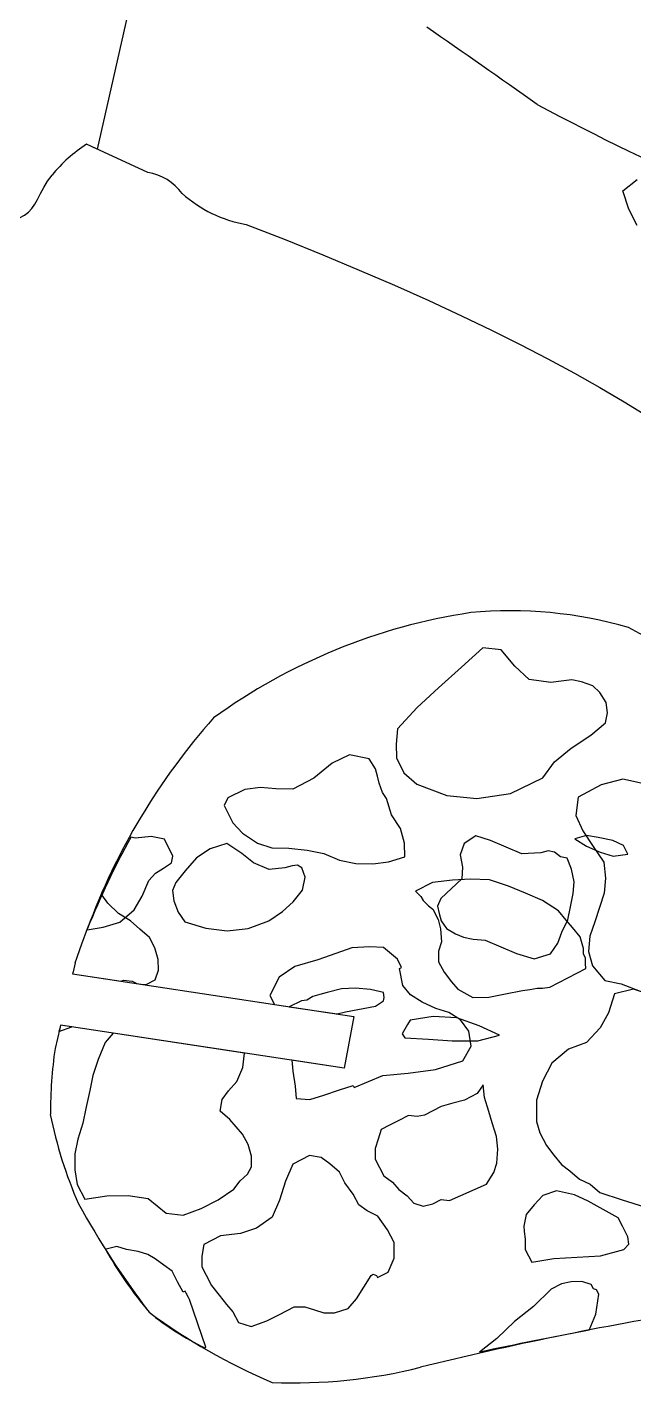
# Model space of a CAD drawing. Extents: x 1.3 to 15.6, y 3.2 to 7.5.
# Drawn here: x 10.701 to 11.809, y 3.258 to 5.737 of the extents above; entities that cross this region are included whole.
import ezdxf

# ---------------------------------------------------------------- set-up
doc = ezdxf.new("R2010")
doc.units = 0
doc.header["$MEASUREMENT"] = 0

msp = doc.modelspace()

# ---------------------------------------------------------------- linework, layer by layer
at = {"color": 7, "linetype": 'Continuous'}
for p, q in [((10.9248, 5.9403), (10.8286, 5.514)), ((10.8286, 5.514), (10.8095, 5.5228)), ((10.9214, 5.4715), (10.8095, 5.5228)), ((11.7892, 5.4374), (11.8156, 5.4583)), ((11.7999, 5.4042), (11.7892, 5.4374)), ((11.8157, 5.3744), (11.7999, 5.4042)), ((11.5333, 4.6023), (11.4946, 4.5667)), ((11.5668, 4.5985), (11.5333, 4.6023)), ((11.5917, 4.5683), (11.5668, 4.5985)), ((11.4946, 4.5667), (11.4524, 4.5287)), ((11.6179, 4.5441), (11.5917, 4.5683)), ((11.6574, 4.539), (11.6179, 4.5441)), ((11.6766, 4.5413), (11.6574, 4.539)), ((11.6958, 4.5435), (11.6766, 4.5413)), ((11.7137, 4.5398), (11.6958, 4.5435)), ((11.7341, 4.5324), (11.7137, 4.5398)), ((11.4524, 4.5287), (11.4137, 4.493)), ((11.7472, 4.5203), (11.7341, 4.5324)), ((11.759, 4.5023), (11.7472, 4.5203)), ((11.4137, 4.493), (11.3775, 4.4538)), ((11.7612, 4.4831), (11.759, 4.5023)), ((11.731, 4.4426), (11.7575, 4.4651)), ((11.7575, 4.4651), (11.7612, 4.4831)), ((11.3775, 4.4538), (11.3748, 4.4262)), ((11.6948, 4.4189), (11.731, 4.4426)), ((11.3748, 4.4262), (11.3758, 4.401)), ((11.6646, 4.3939), (11.6948, 4.4189)), ((11.2583, 4.3912), (11.2245, 4.3639)), ((11.2896, 4.4065), (11.2583, 4.3912)), ((11.3255, 4.399), (11.2896, 4.4065)), ((11.3373, 4.381), (11.3255, 4.399)), ((11.3758, 4.401), (11.3888, 4.3734)), ((11.6428, 4.3642), (11.6646, 4.3939)), ((11.2245, 4.3639), (11.186, 4.3438)), ((11.3408, 4.3677), (11.3373, 4.381)), ((11.3443, 4.3545), (11.3408, 4.3677)), ((11.3888, 4.3734), (11.4126, 4.3528)), ((11.5839, 4.3359), (11.6428, 4.3642)), ((11.0985, 4.3433), (11.0672, 4.328)), ((11.1273, 4.3467), (11.0985, 4.3433)), ((11.1549, 4.344), (11.1273, 4.3467)), ((11.186, 4.3438), (11.1549, 4.344)), ((11.3502, 4.3377), (11.3443, 4.3545)), ((11.4126, 4.3528), (11.4676, 4.332)), ((11.7494, 4.3513), (11.7073, 4.3289)), ((11.789, 4.3618), (11.7494, 4.3513)), ((11.8309, 4.3531), (11.789, 4.3618)), ((11.0672, 4.328), (11.0611, 4.3136)), ((11.0611, 4.3136), (11.0765, 4.2823)), ((11.3573, 4.3269), (11.3502, 4.3377)), ((11.3666, 4.2968), (11.3573, 4.3269)), ((11.4676, 4.332), (11.5227, 4.3268)), ((11.5227, 4.3268), (11.5839, 4.3359)), ((11.7073, 4.3289), (11.7034, 4.2954)), ((11.3832, 4.2715), (11.3666, 4.2968)), ((11.7034, 4.2954), (11.7164, 4.2677)), ((11.0765, 4.2823), (11.0943, 4.263)), ((11.3902, 4.2451), (11.3832, 4.2715)), ((11.7164, 4.2677), (11.7353, 4.2388)), ((10.8988, 4.2538), (10.89, 4.2556)), ((10.9276, 4.2572), (10.8988, 4.2538)), ((10.9516, 4.2522), (10.9276, 4.2572)), ((10.9669, 4.2209), (10.9516, 4.2522)), ((11.0654, 4.2441), (11.0353, 4.2347)), ((11.0928, 4.2259), (11.0654, 4.2441)), ((11.0943, 4.263), (11.1217, 4.2448)), ((11.1217, 4.2448), (11.148, 4.2362)), ((11.3912, 4.2199), (11.3902, 4.2451)), ((11.4993, 4.2442), (11.4919, 4.2239)), ((11.5209, 4.2585), (11.4993, 4.2442)), ((11.5472, 4.2499), (11.5209, 4.2585)), ((11.5759, 4.2376), (11.5472, 4.2499)), ((11.7226, 4.259), (11.7014, 4.253)), ((11.7014, 4.253), (11.7228, 4.2397)), ((11.7439, 4.2554), (11.7226, 4.259)), ((11.7228, 4.2397), (11.748, 4.2284)), ((11.771, 4.2499), (11.7439, 4.2554)), ((11.7904, 4.2404), (11.771, 4.2499)), ((11.7983, 4.2251), (11.7904, 4.2404)), ((10.9644, 4.2089), (10.9669, 4.2209)), ((11.01, 4.2181), (10.9895, 4.1943)), ((11.0353, 4.2347), (11.01, 4.2181)), ((11.1142, 4.2089), (11.0928, 4.2259)), ((11.148, 4.2362), (11.1792, 4.236)), ((11.1792, 4.236), (11.2127, 4.2321)), ((11.2127, 4.2321), (11.2426, 4.2259)), ((11.2426, 4.2259), (11.2713, 4.2137)), ((11.3612, 4.2106), (11.3912, 4.2199)), ((11.4919, 4.2239), (11.4965, 4.2011)), ((11.6046, 4.2254), (11.5759, 4.2376)), ((11.6394, 4.2275), (11.6046, 4.2254)), ((11.6526, 4.231), (11.6394, 4.2275)), ((11.6645, 4.2285), (11.6526, 4.231)), ((11.6753, 4.2201), (11.6645, 4.2285)), ((11.6872, 4.2176), (11.6753, 4.2201)), ((11.6954, 4.1971), (11.6872, 4.2176)), ((11.7353, 4.2388), (11.7543, 4.2099)), ((11.748, 4.2284), (11.7713, 4.2209)), ((11.7713, 4.2209), (11.7983, 4.2251)), ((10.9234, 4.1769), (10.9355, 4.19)), ((10.9355, 4.19), (10.95, 4.1994)), ((10.95, 4.1994), (10.9644, 4.2089)), ((10.9895, 4.1943), (10.9725, 4.1729)), ((11.1429, 4.1967), (11.1142, 4.2089)), ((11.1717, 4.2001), (11.1429, 4.1967)), ((11.1849, 4.2036), (11.1717, 4.2001)), ((11.1945, 4.2047), (11.1849, 4.2036)), ((11.2029, 4.1998), (11.1945, 4.2047)), ((11.2087, 4.183), (11.2029, 4.1998)), ((11.2713, 4.2137), (11.3012, 4.2075)), ((11.3012, 4.2075), (11.3324, 4.2072)), ((11.3324, 4.2072), (11.3612, 4.2106)), ((11.4965, 4.2011), (11.4951, 4.1795)), ((11.7001, 4.1743), (11.6954, 4.1971)), ((11.7543, 4.2099), (11.7576, 4.1811)), ((10.9112, 4.1482), (10.9234, 4.1769)), ((10.9725, 4.1729), (10.9664, 4.1586)), ((11.2037, 4.1591), (11.2087, 4.183)), ((11.4413, 4.1728), (11.4106, 4.157)), ((11.478, 4.1771), (11.4413, 4.1728)), ((11.4951, 4.1795), (11.4565, 4.1439)), ((11.5108, 4.1794), (11.478, 4.1771)), ((11.5456, 4.1778), (11.5108, 4.1794)), ((11.5806, 4.1666), (11.5456, 4.1778)), ((11.6116, 4.1534), (11.5806, 4.1666)), ((11.6987, 4.1528), (11.7001, 4.1743)), ((11.7576, 4.1811), (11.755, 4.1535)), ((10.8484, 4.1354), (10.8373, 4.1503)), ((10.8966, 4.1232), (10.9112, 4.1482)), ((10.9664, 4.1586), (10.9687, 4.1394)), ((11.1868, 4.1376), (11.2037, 4.1591)), ((11.4106, 4.157), (11.4204, 4.1475)), ((11.4204, 4.1475), (11.4243, 4.1398)), ((11.4565, 4.1439), (11.4504, 4.1296)), ((11.6427, 4.1402), (11.6116, 4.1534)), ((11.6719, 4.1212), (11.6427, 4.1402)), ((11.6937, 4.1288), (11.6987, 4.1528)), ((11.755, 4.1535), (11.7464, 4.1272)), ((10.8679, 4.1163), (10.8484, 4.1354)), ((10.8894, 4.103), (10.8679, 4.1163)), ((10.8701, 4.1006), (10.8966, 4.1232)), ((10.9687, 4.1394), (10.9769, 4.1189)), ((10.9769, 4.1189), (10.9887, 4.1009)), ((11.1422, 4.1032), (11.1675, 4.1198)), ((11.1675, 4.1198), (11.1868, 4.1376)), ((11.4243, 4.1398), (11.4341, 4.1302)), ((11.4341, 4.1302), (11.4419, 4.1245)), ((11.4419, 4.1245), (11.4517, 4.1053)), ((11.4504, 4.1296), (11.4539, 4.1163)), ((11.4539, 4.1163), (11.4574, 4.1031)), ((11.6856, 4.104), (11.6719, 4.1212)), ((11.6887, 4.1049), (11.6937, 4.1288)), ((11.7464, 4.1272), (11.7378, 4.1009)), ((10.8102, 4.0866), (10.84, 4.0912)), ((10.84, 4.0912), (10.8701, 4.1006)), ((10.9069, 4.0877), (10.8894, 4.103)), ((10.9887, 4.1009), (11.027, 4.0898)), ((11.1049, 4.0891), (11.1422, 4.1032)), ((11.4517, 4.1053), (11.4558, 4.088)), ((11.4574, 4.1031), (11.4669, 4.0887)), ((11.6778, 4.0822), (11.6887, 4.1049)), ((11.6974, 4.0906), (11.6856, 4.104)), ((11.7111, 4.0734), (11.6974, 4.0906)), ((11.7378, 4.1009), (11.7292, 4.0746)), ((10.8112, 4.0891), (10.8102, 4.0866)), ((10.9245, 4.0725), (10.9069, 4.0877)), ((10.9343, 4.0533), (10.9245, 4.0725)), ((11.027, 4.0898), (11.0665, 4.0847)), ((11.0665, 4.0847), (11.1049, 4.0891)), ((11.4558, 4.088), (11.458, 4.0648)), ((11.4669, 4.0887), (11.4836, 4.079)), ((11.4836, 4.079), (11.4979, 4.0729)), ((11.4979, 4.0729), (11.5158, 4.0691)), ((11.5158, 4.0691), (11.5374, 4.0677)), ((11.5374, 4.0677), (11.5661, 4.0555)), ((11.6704, 4.0619), (11.6778, 4.0822)), ((11.7171, 4.0522), (11.7111, 4.0734)), ((11.7292, 4.0746), (11.7266, 4.0471)), ((10.9404, 4.0321), (10.9343, 4.0533)), ((11.2649, 4.0433), (11.2322, 4.0314)), ((11.2938, 4.0533), (11.2649, 4.0433)), ((11.3267, 4.0556), (11.2938, 4.0533)), ((11.3518, 4.054), (11.3267, 4.0556)), ((11.3772, 4.033), (11.3518, 4.054)), ((11.458, 4.0648), (11.4524, 4.0473)), ((11.4524, 4.0473), (11.4526, 4.028)), ((11.5661, 4.0555), (11.5948, 4.0433)), ((11.5948, 4.0433), (11.627, 4.0335)), ((11.627, 4.0335), (11.6571, 4.0428)), ((11.6571, 4.0428), (11.6704, 4.0619)), ((11.7172, 4.0425), (11.7171, 4.0522)), ((11.7212, 4.0348), (11.7172, 4.0425)), ((11.7266, 4.0471), (11.7336, 4.0206)), ((10.7873, 4.0207), (10.7848, 4.0098)), ((10.7873, 4.0207), (10.7848, 4.0098)), ((10.7886, 4.0262), (10.7873, 4.0207)), ((10.7886, 4.0262), (10.7873, 4.0207)), ((10.9406, 4.0127), (10.9404, 4.0321)), ((11.1898, 4.0193), (11.1611, 3.9997)), ((11.2322, 4.0314), (11.1898, 4.0193)), ((11.3851, 4.0176), (11.3772, 4.033)), ((11.3812, 4.0156), (11.3851, 4.0176)), ((11.4526, 4.028), (11.4625, 4.0088)), ((11.7213, 4.0251), (11.7212, 4.0348)), ((11.7214, 4.0155), (11.7213, 4.0251)), ((11.7336, 4.0206), (11.7562, 3.9941)), ((10.7848, 4.0098), (10.7838, 4.0058)), ((10.7848, 4.0098), (10.7838, 4.0058)), ((10.7838, 4.0058), (10.8726, 3.9924)), ((10.7838, 4.0058), (11.298, 3.928)), ((10.8726, 3.9924), (10.877, 3.9946)), ((10.877, 3.9946), (10.8925, 3.9929)), ((10.8925, 3.9929), (10.9012, 3.9881)), ((10.9196, 3.9874), (10.935, 3.9953)), ((10.935, 3.9953), (10.9406, 4.0127)), ((11.1611, 3.9997), (11.144, 3.9666)), ((11.3873, 3.9848), (11.3812, 4.0156)), ((11.4625, 4.0088), (11.4762, 3.9915)), ((11.4762, 3.9915), (11.4879, 3.9781)), ((11.656, 3.9819), (11.7214, 4.0155)), ((11.7562, 3.9941), (11.7861, 3.9879)), ((10.9012, 3.9881), (10.9127, 3.9863)), ((10.9127, 3.9863), (10.9196, 3.9874)), ((11.144, 3.9666), (11.1526, 3.95)), ((11.2358, 3.9683), (11.2226, 3.9648)), ((11.249, 3.9717), (11.2358, 3.9683)), ((11.2754, 3.9787), (11.249, 3.9717)), ((11.3006, 3.9797), (11.2754, 3.9787)), ((11.3281, 3.9771), (11.3006, 3.9797)), ((11.3521, 3.9721), (11.3281, 3.9771)), ((11.3532, 3.9625), (11.3521, 3.9721)), ((11.4011, 3.9675), (11.3873, 3.9848)), ((11.4225, 3.9542), (11.4011, 3.9675)), ((11.4879, 3.9781), (11.5151, 3.963)), ((11.5441, 3.9633), (11.575, 3.9694)), ((11.575, 3.9694), (11.6058, 3.9756)), ((11.6058, 3.9756), (11.6193, 3.9776)), ((11.6193, 3.9776), (11.6329, 3.9797)), ((11.6329, 3.9797), (11.6425, 3.9798)), ((11.6425, 3.9798), (11.656, 3.9819)), ((11.7741, 3.9697), (11.7628, 3.9348)), ((11.8088, 3.9778), (11.7741, 3.9697)), ((11.7861, 3.9879), (11.8207, 3.9744)), ((11.8378, 3.9684), (11.8088, 3.9778)), ((11.1526, 3.95), (11.298, 3.928)), ((11.2021, 3.9565), (11.1795, 3.9459)), ((11.1795, 3.9459), (11.267, 3.9327)), ((11.2117, 3.9577), (11.2021, 3.9565)), ((11.2226, 3.9648), (11.2117, 3.9577)), ((11.2823, 3.9367), (11.3375, 3.9471)), ((11.3375, 3.9471), (11.3447, 3.9518)), ((11.3447, 3.9518), (11.352, 3.9565)), ((11.352, 3.9565), (11.3532, 3.9625)), ((11.4477, 3.9429), (11.4225, 3.9542)), ((11.471, 3.9354), (11.4477, 3.9429)), ((11.5151, 3.963), (11.5441, 3.9633)), ((11.267, 3.9327), (11.2823, 3.9367)), ((11.298, 3.928), (11.2802, 3.8337)), ((11.298, 3.928), (11.2802, 3.8337)), ((11.4008, 3.9214), (11.396, 3.9131)), ((11.4428, 3.9283), (11.4008, 3.9214)), ((11.4859, 3.9255), (11.4428, 3.9283)), ((11.4924, 3.9221), (11.471, 3.9354)), ((11.5266, 3.9108), (11.4859, 3.9255)), ((11.5081, 3.9011), (11.4924, 3.9221)), ((11.7628, 3.9348), (11.7477, 3.9075)), ((10.7603, 3.9059), (10.7518, 3.8697)), ((10.759, 3.9003), (10.7822, 3.909)), ((10.7603, 3.9059), (10.759, 3.9003)), ((10.7618, 3.9121), (10.7603, 3.9059)), ((10.7618, 3.9121), (10.7603, 3.9059)), ((10.7822, 3.909), (10.7618, 3.9121)), ((11.2802, 3.8337), (10.7618, 3.9121)), ((10.8578, 3.8976), (10.8435, 3.8803)), ((11.0982, 3.8612), (10.8578, 3.8976)), ((11.3911, 3.9047), (11.3862, 3.8963)), ((11.3862, 3.8963), (11.391, 3.8891)), ((11.396, 3.9131), (11.3911, 3.9047)), ((11.5123, 3.874), (11.5081, 3.9011)), ((11.524, 3.8833), (11.5636, 3.8937)), ((11.5636, 3.8937), (11.5266, 3.9108)), ((11.7477, 3.9075), (11.7228, 3.8802)), ((10.8435, 3.8803), (10.8303, 3.8492)), ((11.391, 3.8891), (11.4341, 3.8864)), ((11.4341, 3.8864), (11.4772, 3.8836)), ((11.4772, 3.8836), (11.524, 3.8833)), ((11.4971, 3.8468), (11.5123, 3.874)), ((11.6901, 3.8683), (11.6595, 3.8428)), ((11.7228, 3.8802), (11.6901, 3.8683)), ((10.8303, 3.8492), (10.8209, 3.8201)), ((11.0952, 3.8347), (11.0982, 3.8612)), ((11.1842, 3.8482), (11.1861, 3.828)), ((11.2802, 3.8337), (11.1842, 3.8482)), ((11.447, 3.8308), (11.4971, 3.8468)), ((11.6595, 3.8428), (11.6424, 3.8098)), ((10.8209, 3.8201), (10.8154, 3.793)), ((11.0839, 3.8094), (11.0952, 3.8347)), ((11.1861, 3.828), (11.1903, 3.8009)), ((11.2986, 3.7983), (11.3505, 3.8201)), ((11.3505, 3.8201), (11.3968, 3.8245)), ((11.3968, 3.8245), (11.447, 3.8308)), ((10.8154, 3.793), (10.8081, 3.76)), ((11.0686, 3.7919), (11.0839, 3.8094)), ((11.1903, 3.8009), (11.1925, 3.7778)), ((11.2427, 3.7841), (11.2715, 3.7941)), ((11.2715, 3.7941), (11.2966, 3.8021)), ((11.2966, 3.8021), (11.2986, 3.7983)), ((11.5343, 3.8028), (11.5229, 3.7872)), ((11.5365, 3.7796), (11.5343, 3.8028)), ((11.6424, 3.8098), (11.6312, 3.7748)), ((11.0536, 3.755), (11.0572, 3.7763)), ((11.0572, 3.7763), (11.0686, 3.7919)), ((11.1925, 3.7778), (11.2176, 3.7761)), ((11.2176, 3.7761), (11.2427, 3.7841)), ((11.4786, 3.7693), (11.4574, 3.7633)), ((11.4998, 3.7753), (11.4786, 3.7693)), ((11.5229, 3.7872), (11.4998, 3.7753)), ((11.5445, 3.7546), (11.5365, 3.7796)), ((11.6312, 3.7748), (11.6317, 3.7362)), ((10.8081, 3.76), (10.8026, 3.7329)), ((11.0711, 3.7397), (11.0536, 3.755)), ((11.3977, 3.7472), (11.3785, 3.7373)), ((11.4132, 3.7454), (11.3977, 3.7472)), ((11.4267, 3.7475), (11.4132, 3.7454)), ((11.442, 3.7554), (11.4267, 3.7475)), ((11.4574, 3.7633), (11.442, 3.7554)), ((11.5505, 3.7334), (11.5445, 3.7546)), ((10.8026, 3.7329), (10.7932, 3.7038)), ((11.0829, 3.7263), (11.0711, 3.7397)), ((11.0946, 3.7129), (11.0829, 3.7263)), ((11.3477, 3.7215), (11.3421, 3.704)), ((11.3631, 3.7294), (11.3477, 3.7215)), ((11.3785, 3.7373), (11.3631, 3.7294)), ((11.5585, 3.7083), (11.5505, 3.7334)), ((11.6317, 3.7362), (11.6377, 3.715)), ((10.7932, 3.7038), (10.7877, 3.6767)), ((11.1045, 3.6937), (11.0946, 3.7129)), ((11.1105, 3.6725), (11.1045, 3.6937)), ((11.3421, 3.704), (11.3365, 3.6866)), ((11.5607, 3.6852), (11.5585, 3.7083)), ((11.6377, 3.715), (11.6495, 3.6919)), ((10.7877, 3.6767), (10.788, 3.6477)), ((11.1107, 3.6532), (11.1105, 3.6725)), ((11.2168, 3.6737), (11.1861, 3.6579)), ((11.2381, 3.67), (11.2168, 3.6737)), ((11.2537, 3.6586), (11.2381, 3.67)), ((11.3365, 3.6866), (11.3367, 3.6673)), ((11.559, 3.66), (11.5607, 3.6852)), ((11.6495, 3.6919), (11.6633, 3.6747)), ((11.6633, 3.6747), (11.677, 3.6574)), ((10.788, 3.6477), (10.7922, 3.6207)), ((11.1032, 3.6396), (11.1107, 3.6532)), ((11.1861, 3.6579), (11.1729, 3.6268)), ((11.2713, 3.6433), (11.2537, 3.6586)), ((11.3367, 3.6673), (11.3446, 3.6519)), ((11.3446, 3.6519), (11.3525, 3.6365)), ((11.5534, 3.6426), (11.559, 3.66)), ((11.677, 3.6574), (11.6926, 3.646)), ((11.6926, 3.646), (11.7101, 3.6308)), ((10.7922, 3.6207), (10.806, 3.5938)), ((11.0783, 3.6122), (11.0898, 3.6278)), ((11.0898, 3.6278), (11.1032, 3.6396)), ((11.1729, 3.6268), (11.1617, 3.5919)), ((11.2811, 3.6241), (11.2713, 3.6433)), ((11.2968, 3.603), (11.2811, 3.6241)), ((11.3525, 3.6365), (11.3681, 3.6251)), ((11.3681, 3.6251), (11.3798, 3.6117)), ((11.4728, 3.5914), (11.5401, 3.6212)), ((11.5401, 3.6212), (11.5534, 3.6426)), ((11.7101, 3.6308), (11.7295, 3.6213)), ((11.7295, 3.6213), (11.7471, 3.606)), ((10.806, 3.5938), (10.8465, 3.6)), ((10.8465, 3.6), (10.8852, 3.6005)), ((10.8852, 3.6005), (10.922, 3.5951)), ((10.922, 3.5951), (10.9551, 3.5684)), ((11.0496, 3.5926), (11.0783, 3.6122)), ((11.3067, 3.5838), (11.2968, 3.603)), ((11.3798, 3.6117), (11.3954, 3.6003)), ((11.3954, 3.6003), (11.4072, 3.5869)), ((11.6428, 3.601), (11.6275, 3.5835)), ((11.6678, 3.609), (11.6428, 3.601)), ((11.7008, 3.6017), (11.6678, 3.609)), ((11.726, 3.5903), (11.7008, 3.6017)), ((11.7471, 3.606), (11.7878, 3.593)), ((10.9861, 3.5648), (11.0188, 3.5768)), ((11.0188, 3.5768), (11.0496, 3.5926)), ((11.1617, 3.5919), (11.1485, 3.5608)), ((11.3223, 3.5724), (11.3067, 3.5838)), ((11.3417, 3.5629), (11.3223, 3.5724)), ((11.4072, 3.5869), (11.4246, 3.5812)), ((11.4246, 3.5812), (11.442, 3.5853)), ((11.442, 3.5853), (11.4573, 3.5932)), ((11.4573, 3.5932), (11.4728, 3.5914)), ((11.6275, 3.5835), (11.6123, 3.5659)), ((11.7532, 3.5752), (11.726, 3.5903)), ((11.7805, 3.56), (11.7532, 3.5752)), ((11.7878, 3.593), (11.8286, 3.5799)), ((10.9551, 3.5684), (10.9861, 3.5648)), ((11.1485, 3.5608), (11.1197, 3.5412)), ((11.3594, 3.538), (11.3417, 3.5629)), ((11.6123, 3.5659), (11.6086, 3.5446)), ((11.7884, 3.5446), (11.7805, 3.56)), ((11.0541, 3.5269), (11.0234, 3.5111)), ((11.0908, 3.5312), (11.0541, 3.5269)), ((11.1197, 3.5412), (11.0908, 3.5312)), ((11.3712, 3.515), (11.3594, 3.538)), ((11.6086, 3.5446), (11.6087, 3.5349)), ((11.6087, 3.5349), (11.6108, 3.5214)), ((11.6108, 3.5214), (11.6109, 3.5118)), ((11.7982, 3.5254), (11.7884, 3.5446)), ((11.8003, 3.5119), (11.7982, 3.5254)), ((10.8476, 3.5034), (10.8438, 3.5025)), ((10.8649, 3.5075), (10.8476, 3.5034)), ((10.8824, 3.5019), (10.8649, 3.5075)), ((10.9037, 3.4982), (10.8824, 3.5019)), ((10.9212, 3.4926), (10.9037, 3.4982)), ((11.0234, 3.5111), (11.0198, 3.4898)), ((11.3715, 3.486), (11.3712, 3.515)), ((11.6109, 3.5118), (11.611, 3.5021)), ((11.611, 3.5021), (11.6229, 3.479)), ((11.7484, 3.4901), (11.7908, 3.5021)), ((11.7908, 3.5021), (11.8003, 3.5119)), ((10.9348, 3.485), (10.9212, 3.4926)), ((10.9504, 3.4736), (10.9348, 3.485)), ((10.9659, 3.4622), (10.9504, 3.4736)), ((11.0198, 3.4898), (11.02, 3.4705)), ((11.02, 3.4705), (11.0279, 3.4551)), ((11.3602, 3.4607), (11.3715, 3.486)), ((11.6229, 3.479), (11.6634, 3.4853)), ((11.6634, 3.4853), (11.7059, 3.4877)), ((11.7059, 3.4877), (11.7484, 3.4901)), ((10.9758, 3.443), (10.9659, 3.4622)), ((11.0279, 3.4551), (11.0377, 3.4359)), ((11.3161, 3.4332), (11.3294, 3.4546)), ((11.3294, 3.4546), (11.3332, 3.4566)), ((11.3332, 3.4566), (11.339, 3.4547)), ((11.339, 3.4547), (11.341, 3.4508)), ((11.341, 3.4508), (11.3602, 3.4607)), ((10.9857, 3.4238), (10.9758, 3.443)), ((10.9895, 3.4257), (10.9857, 3.4238)), ((10.9915, 3.4219), (10.9895, 3.4257)), ((10.9955, 3.4142), (10.9915, 3.4219)), ((11.0377, 3.4359), (11.0515, 3.4187)), ((11.3028, 3.4118), (11.3161, 3.4332)), ((11.6582, 3.4292), (11.6257, 3.3979)), ((11.6774, 3.4391), (11.6582, 3.4292)), ((11.6948, 3.4431), (11.6774, 3.4391)), ((11.7141, 3.4433), (11.6948, 3.4431)), ((11.7316, 3.4377), (11.7141, 3.4433)), ((11.7355, 3.43), (11.7316, 3.4377)), ((11.7413, 3.4282), (11.7355, 3.43)), ((11.7453, 3.4205), (11.7413, 3.4282)), ((10.9974, 3.4104), (10.9955, 3.4142)), ((11.0274, 3.3237), (10.9974, 3.4104)), ((11.0515, 3.4187), (11.0652, 3.4014)), ((11.0652, 3.4014), (11.0769, 3.388)), ((11.162, 3.3832), (11.1889, 3.397)), ((11.1889, 3.397), (11.2082, 3.3972)), ((11.2082, 3.3972), (11.2257, 3.3916)), ((11.2875, 3.3942), (11.3028, 3.4118)), ((11.6257, 3.3979), (11.5912, 3.3705)), ((11.7399, 3.3837), (11.7453, 3.4205)), ((11.0769, 3.388), (11.0868, 3.3688)), ((11.1389, 3.3713), (11.162, 3.3832)), ((11.2257, 3.3916), (11.2432, 3.386)), ((11.2432, 3.386), (11.2625, 3.3862)), ((11.2625, 3.3862), (11.2875, 3.3942)), ((11.7279, 3.3544), (11.7399, 3.3837)), ((11.0868, 3.3688), (11.1101, 3.3613)), ((11.1101, 3.3613), (11.1389, 3.3713)), ((11.5912, 3.3705), (11.5587, 3.3392)), ((11.0257, 3.322), (11.0274, 3.3237)), ((11.5587, 3.3392), (11.5272, 3.3142))]:
    msp.add_line(p, q, dxfattribs=at)
at = {"color": 7, "linetype": 'Continuous', "flags": 128}
for points in [[(10.6767, 5.3856), (10.6871, 5.3885), (10.6958, 5.393), (10.7031, 5.3987), (10.7093, 5.4056), (10.7148, 5.4134), (10.7198, 5.4219), (10.7255, 5.4327), (10.7315, 5.4439), (10.7382, 5.4552), (10.7463, 5.4665)], [(10.6767, 5.3856), (10.6871, 5.3885), (10.6958, 5.393), (10.7031, 5.3987), (10.7093, 5.4056), (10.7148, 5.4134), (10.7198, 5.4219), (10.7255, 5.4327), (10.7315, 5.4439), (10.7382, 5.4552), (10.7463, 5.4665)], [(11.1007, 5.3763), (11.172, 5.3485), (11.241, 5.3207), (11.3077, 5.2928), (11.3723, 5.265), (11.4345, 5.2372), (11.4945, 5.2093), (11.549, 5.1831), (11.6016, 5.1568), (11.6521, 5.1306), (11.7006, 5.1043), (11.7471, 5.0781), (11.7916, 5.0518), (11.8341, 5.0256), (11.8746, 4.9993), (11.9131, 4.9731), (11.9496, 4.9468), (11.9835, 4.921), (12.0155, 4.8952), (12.0455, 4.8694), (12.0736, 4.8436)], [(10.8112, 4.0891), (10.8252, 4.123), (10.8373, 4.1503)], [(10.7886, 4.0262), (10.8005, 4.0608), (10.8112, 4.0891)], [(10.7886, 4.0262), (10.8005, 4.0608), (10.8112, 4.0891)]]:
    msp.add_lwpolyline(points, dxfattribs=at)
at = {"color": 7, "linetype": 'Continuous'}
for centre, radius, start, end in [((-9.7612, -24.7406), 37.1213, 54.80787, 55.18798), ((14.0462, 10.1246), 5.1319, 241.9446, 250.3366), ((10.9458, 5.3064), 0.2557, 122.218, 141.2629), ((10.9458, 5.3064), 0.2557, 122.218, 141.2629), ((10.904, 5.3727), 0.1003, 36.9185, 80.0021), ((11.1395, 5.6046), 0.2315, 227.8442, 260.3522), ((11.6722, 3.6044), 1.0742, 98.6174, 125.9533), ((11.5838, 3.8888), 0.781, 73.9736, 95.3306), ((11.4068, 3.8907), 0.8454, 45.6826, 62.3297), ((11.951, 3.6683), 1.215, 138.4677, 159.7415), ((12.2818, 3.4946), 1.5862, 151.3307, 157.9916), ((11.616, 3.7471), 0.8728, 171.924, 179.8662), ((11.5106, 3.9009), 0.7823, 191.1889, 203.7947), ((12.2316, 4.3793), 1.6416, 208.9249, 217.1802), ((11.5285, 3.8916), 0.7875, 209.6073, 219.8279), ((11.2535, 3.7911), 0.5214, 230.7628, 244.0976), ((11.5739, 4.2653), 1.0926, 233.4799, 247.0816), ((12.9232, -2.7751), 6.2454, 99.24694, 103.93278), ((13.2521, -4.7712), 8.2673, 100.62397, 102.04258), ((11.1884, 4.2112), 0.9531, 267.598, 284.03)]:
    msp.add_arc(centre, radius, start, end, dxfattribs=at)

doc.saveas('drawing.dxf')
